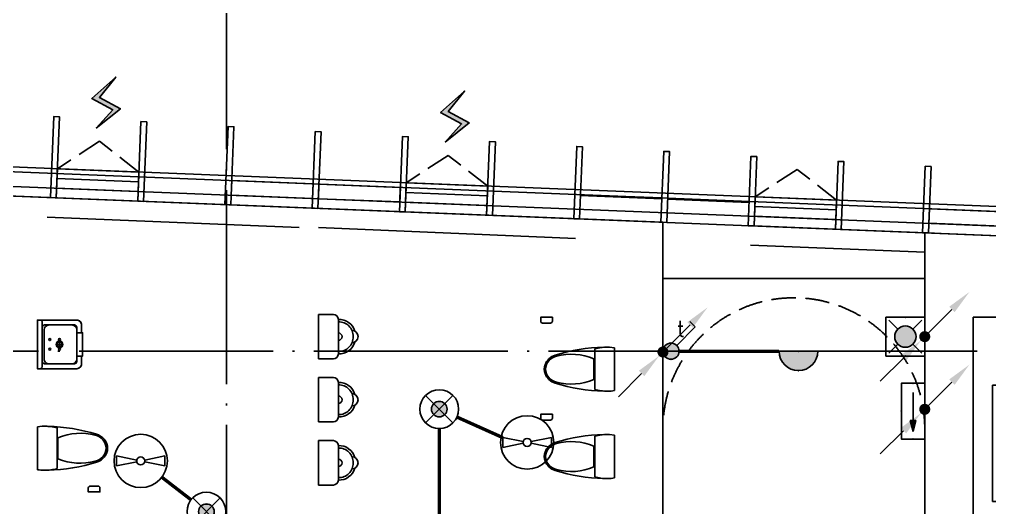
# Model space of a CAD drawing. Extents: x -2209072 to 495824, y -92434 to 572724.
# Drawn here: x 6646 to 16650, y 413613 to 418642 of the extents above; entities that cross this region are included whole.
import ezdxf
from ezdxf.enums import TextEntityAlignment as Align
from ezdxf.xclip import XClip

# ---------------------------------------------------------------- set-up
doc = ezdxf.new("R2010")
doc.units = 0
doc.header["$LTSCALE"] = 1000
doc.header["$MEASUREMENT"] = 0
for name, pattern in [('6#7#幕墙$0$DASH', [0.35, 0.25, -0.1]), ('X-104 6#7#平面$0$DOTE', [2.4200000000000004, 2, -0.2, 0.02, -0.2]), ('梯段6、7$0$DASH', [0.35, 0.25, -0.1])]:
    doc.linetypes.add(name, pattern=pattern)
doc.layers.get('0').update_dxf_attribs({"linetype": 'CONTINUOUS'})
doc.layers.get('Defpoints').update_dxf_attribs({"linetype": 'CONTINUOUS'})
for name, color, linetype in [('6#7#幕墙$0$04-电动窗', 1, 'CONTINUOUS'), ('6#7#幕墙$0$A-C_玻璃幕墙', 140, 'CONTINUOUS'), ('6#7#幕墙$0$A-C_窗', 140, 'CONTINUOUS'), ('6#7#幕墙$0$A-TECH_结构', 21, 'CONTINUOUS'), ('6#7#幕墙$0$A-金属背板', 30, 'CONTINUOUS'), ('EQUIP-动力', 3, 'CONTINUOUS'), ('EQUIP-照明', 3, 'CONTINUOUS'), ('LWIRE', 4, 'CONTINUOUS'), ('WIRE-照明', 1, 'CONTINUOUS'), ('X-104 6#7#平面$0$A-E_电梯', 171, 'CONTINUOUS'), ('X-104 6#7#平面$0$A-I_卫-洁具', 241, 'CONTINUOUS'), ('X-104 6#7#平面$0$A-SUR_看线', 231, 'CONTINUOUS'), ('X-104 6#7#平面$0$A-TECH_结构', 21, 'CONTINUOUS'), ('X-104 6#7#平面$0$A_AXIS-轴线', 36, 'X-104 6#7#平面$0$DOTE'), ('梯段6、7$0$A-E_楼梯', 171, 'CONTINUOUS')]:
    doc.layers.add(name, color=color, linetype=linetype)
doc.styles.add('_TEL_DIM', font='SIMPLEX', dxfattribs={"width": 0.8, "height": 3.5, "bigfont": 'HZTXT'})
doc.styles.get("Standard").update_dxf_attribs({"font": 'gbenor.shx', "bigfont": 'gbcbig.shx'})

# ---------------------------------------------------------------- blocks, each defined once
blk = doc.blocks.new('$equip$00001168')
blk.add_line((-0.5, 0), (0.5, 0))
blk.add_arc((0, 0), 0.5, 180, 0)
for p in [(-0.5, 0), (0, 0), (0.5, 0), (0, -0.5)]:
    blk.add_point(p)
for points in [[(0.4330127018911298, -0.25), (-0.4330127018911298, -0.25), (0.5, 0), (-0.5, 0)], [(0.25, -0.4330127018911298), (-0.25, -0.4330127018911298), (0.4330127018911298, -0.25), (-0.4330127018911298, -0.25)], [(0, -0.5), (0, -0.5), (0.25, -0.4330127018911298), (-0.25, -0.4330127018911298)]]:
    blk.add_solid(points)
at = {"flags": 9}
blk.add_attdef('A', (0, 0), '', height=2e-05, dxfattribs=at)
blk = doc.blocks.new('$equip$00001822')
for p, q in [((0.1473139127483591, 0.3556472460822988), (0.625, 0.8333333333339397)), ((0.625, 0.8333333333339397), (0.7664213562384248, 0.6919119770955149))]:
    blk.add_line(p, q)
blk.add_circle((0, 0.2083333333339397), 0.2083333333334168)
for p in [(0, 0.4166666666660603), (-0.2083333333357587, 0.2083333333339397), (-0.01544940226449398, 0.0005736313996749232), (0.2083333333357587, 0.2083333333339397)]:
    blk.add_point(p)
for points in [[(-0.1804219591213041, 0.312500000001819), (0.1804219591213041, 0.312500000001819), (-0.2083333333284827, 0.2083333333339397), (0.2083333333284827, 0.2083333333339397)], [(-0.1041666666715173, 0.3887552924552438), (0.1041666666715173, 0.3887552924552438), (-0.1804219591213041, 0.312500000001819), (0.1804219591213041, 0.312500000001819)], [(0, 0.4166666666660603), (0, 0.4166666666660603), (-0.1041666666715173, 0.3887552924552438), (0.1041666666715173, 0.3887552924552438)], [(-0.1804219591213041, 0.1041666666660603), (0.1804219591213041, 0.1041666666660603), (-0.2083333333284827, 0.2083333333339397), (0.2083333333284827, 0.2083333333339397)], [(-0.1041666666715173, 0.02791137421263556), (0.1041666666715173, 0.02791137421263556), (-0.1804219591213041, 0.1041666666660603), (0.1804219591213041, 0.1041666666660603)], [(0, 1.818989403545856e-12), (0, 1.818989403545856e-12), (-0.1041666666715173, 0.02791137421263556), (0.1041666666715173, 0.02791137421263556)]]:
    blk.add_solid(points)
at = {"color": 7, "style": '_TEL_DIM'}
blk.add_attdef('$TEXT$', text='', height=0.4, dxfattribs=at).set_placement((0.5805799275694881, 0.4645799965601327), align=Align.MIDDLE_CENTER)
at = {"color": 7, "style": '_TEL_DIM', "flags": 1}
blk.add_attdef('A', text='', height=2e-05, dxfattribs=at).set_placement((0, 0), align=Align.MIDDLE_CENTER)
blk = doc.blocks.new('$TelecSys$00000081')
for p, q in [((0.1041666666678793, 0.1041666666660603), (0.1041666666678793, 0.1041666666660603)), ((-0.1041666666678793, -0.1041666666660603), (-0.1041666666678793, -0.1041666666660603)), ((-1.150000000001455, -1.149999999999636), (-0.5499999999992724, -0.5499999999992724))]:
    blk.add_line(p, q)
at = {"const_width": 0.1425}
blk.add_lwpolyline([(0.07125000000087311, 0, 1), (-0.07125000000087311, 0, 1)], format="xyb", close=True, dxfattribs=at)
blk.add_solid([(-0.6199999999989814, -0.4799999999995634), (-0.4799999999995634, -0.6200000000008004), (-0.09999999999854481, -0.1000000000003638)])
at = {"width": 0.8, "flags": 9}
blk.add_attdef('A', (0, 0), '', height=2e-05, rotation=180, dxfattribs=at)
blk = doc.blocks.new('$TelecSys$00000079')
for p, q in [((0.7000000000007276, 0.7000000000007276), (0, 0)), ((0.1041666666678793, 0.1041666666660603), (0.1041666666678793, 0.1041666666660603)), ((-0.1041666666678793, -0.1041666666660603), (-0.1041666666678793, -0.1041666666660603))]:
    blk.add_line(p, q)
at = {"const_width": 0.1425}
blk.add_lwpolyline([(-0.07125000000087311, 0, 1), (0.07125000000087311, 0, 1)], format="xyb", close=True, dxfattribs=at)
blk.add_solid([(0.6300000000010186, 0.7700000000004366), (0.7700000000004366, 0.6299999999991996), (1.150000000001455, 1.149999999999636)])
at = {"width": 0.8, "flags": 9}
blk.add_attdef('A', (0, 0), '', height=2e-05, dxfattribs=at)
blk = doc.blocks.new('$equip$00002604')
blk.add_hatch(color=256).paths.add_polyline_path([(0.2745181131831487, 0.5000125000005937, 1), (-0.2744993631858961, 0.5000125000005937, 1)])
for p, q in [((-0.4285620535811177, 0.9285839285730617), (-0.1940976152691292, 0.6941194902610732)), ((0.1941163652627438, 0.6941194902683492), (0.4285808035638183, 0.9285839285730617)), ((-0.4285620535811177, 0.07144107142812572), (-0.1940976152691292, 0.3059055097401142)), ((0.1941163652627438, 0.3059055097328383), (0.4285808035638183, 0.07144107142812572))]:
    blk.add_line(p, q)
at = {"const_width": 0.02}
blk.add_lwpolyline([(-0.4999906250013737, 1.000012500000594), (-0.4999906250013737, 1.250000059371814e-05), (0.5000093749986263, 1.250000059371814e-05), (0.5000093749986263, 1.000012500000594), (-0.4999906250013737, 1.000012500000594), (-0.4999906250013737, 1.250000059371814e-05)], dxfattribs=at)
blk.add_lwpolyline([(-0.4999906250013737, 1.000012500000594), (-0.4999906250013737, 1.250000059371814e-05), (0.5000093749986263, 1.250000059371814e-05), (0.5000093749986263, 1.000012500000594)], close=True)
blk.add_circle((9.374998626299202e-06, 0.5000125000005937), 0.2745087381843628)
for p in [(9.374998626299202e-06, 1.000012500000594), (-0.4999906250013737, 0.5000125000005937), (0.5000093749986263, 0.5000125000005937), (0, 0)]:
    blk.add_point(p)
at = {"color": 7, "style": '_TEL_DIM', "flags": 1}
blk.add_attdef('A', text='', height=2.5e-05, dxfattribs=at).set_placement((0, 0), align=Align.MIDDLE_CENTER)
blk = doc.blocks.new('$equip_U$00000292(HT0843)')
for p in [(9.374998626299202e-06, 1.000012500000594), (-0.4999906250013737, 0.5000125000005937), (0.5000093749986263, 0.5000125000005937)]:
    blk.add_point(p)
blk.add_blockref('$equip$00002604', (0, 0))
at = {"color": 7, "style": '_TEL_DIM', "flags": 1}
for tag in ['REMARK', 'A']:
    blk.add_attdef(tag, text='', height=2.5e-05, dxfattribs=at).set_placement((0, 0), align=Align.MIDDLE_CENTER)
blk = doc.blocks.new('$equip$00001149')
for p, q in [((-0.353553390592424, 0.353553390592424), (0.353553390592424, -0.353553390592424)), ((0.353553390592424, 0.353553390592424), (-0.353553390592424, -0.353553390592424))]:
    blk.add_line(p, q)
for radius in [0.5, 0.2]:
    blk.add_circle((0, 0), radius)
for points in [[(-0.1732050807586347, 0.09999999999854481), (0.1732050807586347, 0.09999999999854481), (-0.2000000000007276, 0), (0.2000000000007276, 0)], [(-0.1732050807586347, -0.09999999999854481), (0.1732050807586347, -0.09999999999854481), (-0.2000000000007276, 0), (0.2000000000007276, 0)], [(-0.09999999999854481, 0.1732050807586347), (0.09999999999854481, 0.1732050807586347), (-0.1732050807586347, 0.09999999999854481), (0.1732050807586347, 0.09999999999854481)], [(0, 0.2000000000007276), (0, 0.2000000000007276), (-0.09999999999854481, 0.1732050807586347), (0.09999999999854481, 0.1732050807586347)], [(-0.09999999999854481, -0.1732050807586347), (0.09999999999854481, -0.1732050807586347), (-0.1732050807586347, -0.09999999999854481), (0.1732050807586347, -0.09999999999854481)], [(0, -0.2000000000007276), (0, -0.2000000000007276), (-0.09999999999854481, -0.1732050807586347), (0.09999999999854481, -0.1732050807586347)]]:
    blk.add_solid(points)
at = {"flags": 9}
blk.add_attdef('A', (0, 0), '', height=2e-05, dxfattribs=at)
blk = doc.blocks.new('$equip$00001304')
for p, q in [((-0.625, -0.1302083333357587), (-0.625, 0.1302083333357587)), ((-0.625, 0.1302083333357587), (-0.1019771270548517, 0.02124523480597418)), ((0.625, 0.1302083333357587), (0.1019771270548517, 0.02124523480597418)), ((0.625, -0.1302083333357587), (0.625, 0.1302083333357587)), ((-0.1019771270548517, -0.02124523480597418), (-0.625, -0.1302083333357587)), ((0.1019771270548517, -0.02124523480597418), (0.625, -0.1302083333357587))]:
    blk.add_line(p, q)
for radius in [0.6875, 0.1041666666666797]:
    blk.add_circle((0, 0), radius)
at = {"flags": 9}
blk.add_attdef('A', (0, 0), '', height=2e-05, dxfattribs=at)
blk = doc.blocks.new('$equip$00002541')
blk.add_hatch(color=256).paths.add_polyline_path([(-0.2400000000016007, 0.3719999999993888), (-0.5280000000020664, 0.2999999999992724), (-0.2400000000016007, 0.227999999999156)])
for p, q in [((-0.7199999999975262, 0.5999999999949068), (-0.7199999999975262, 0)), ((0.7199999999975262, 0.5999999999949068), (-0.7199999999975262, 0.5999999999949068)), ((0.7199999999975262, 0), (0.7199999999975262, 0.5999999999949068)), ((-0.2400000000016007, 0.3719999999993888), (-0.5280000000020664, 0.2999999999992724)), ((-0.5280000000020664, 0.2999999999992724), (-0.2400000000016007, 0.227999999999156)), ((-0.2400000000016007, 0.3719999999993888), (-0.2400000000016007, 0.227999999999156)), ((-0.7199999999975262, 0), (0.7199999999975262, 0))]:
    blk.add_line(p, q)
at = {"color": 7}
blk.add_line((-0.4800000000032014, 0.2999999999992724), (0.4800000000032014, 0.2999999999992724), dxfattribs=at)
at = {"const_width": 0.03}
blk.add_lwpolyline([(-0.7199999999975262, 0.5999999999949068), (-0.7199999999975262, 0), (0.7199999999975262, 0), (0.7199999999975262, 0.5999999999949068), (-0.7199999999975262, 0.5999999999949068), (-0.7199999999975262, 0)], dxfattribs=at)
for p in [(0, 0.5999999999949068), (-0.7199999999975262, 0.2999999999956344), (0.7199999999975262, 0.2999999999956344), (0, 0)]:
    blk.add_point(p)
at = {"color": 7, "style": '_TEL_DIM', "flags": 1}
blk.add_attdef('A', text='', height=2e-05, dxfattribs=at).set_placement((0, 0), align=Align.MIDDLE_CENTER)
blk = doc.blocks.new('梯段6、7')
at = {"color": 8, "linetype": '梯段6、7$0$DASH'}
for centre, radius, start, end in [((49800.00311367554, 3400.000000096537), 1350.000000000002, 0, 180), ((49800.00311367547, -6699.999999936466), 1350.000000000002, 0, 180), ((49800.00311367059, -9819.999999936525), 1350.000000000002, 180, 0), ((49800.00311368037, -16500.0036340596), 1350.000000000002, 0, 180), ((49800.00311366576, -19819.99999996959), 1350, 180, 0), ((20965.47970799168, -27260.00000000224), 1649.999999999774, 0, 180), ((49800.00311367547, -27020.00000000259), 1350.000000000002, 0, 180), ((20965.47970799194, -29600.00000000259), 1649.999999999774, 180, 0), ((49800.00311363724, -29879.99050598426), 1350.000000000002, 180, 0), ((49800.00311368033, -57378.12996616081), 1350.000000000002, 0, 180), ((20965.47970799173, -58198.12996616081), 1649.999999999778, 0, 180), ((49800.00311367551, -59458.12996616078), 1350.000000000002, 180, 0), ((20965.47970799188, -60358.12996616084), 1649.999999999774, 180, 0), ((49800.00311367546, -67528.12996619378), 1350.000000000002, 0, 180), ((20965.47970799168, -68018.12996619346), 1649.999999999774, 0, 180), ((49800.00311367064, -70128.1263565169), 1350.000000000002, 180, 0), ((20965.47970799194, -70358.12996619387), 1649.999999999774, 180, 0), ((49800.00311368039, -79978.12996622684), 1350.000000000002, 180, 0)]:
    blk.add_arc(centre, radius, start, end, dxfattribs=at)
at = {"layer": 'Defpoints'}
for points in [[(44800.0010378748, 6850.000000096596), (54800.00103786729, 6850.000000096537), (54800.00103786727, -3149.999999936525), (44800.00103787478, -3149.999999936525)], [(51150.00311368064, 4950.000000096508), (48450.0031136757, 4950.000000096596), (48450.00311367573, -1149.999999903375), (51150.00311368058, -1149.999999903463)], [(44800.00103787472, -3149.999999936583), (54800.00103786722, -3149.999999936525), (54800.00103786726, -13149.99999996959), (44800.00103787472, -13149.99999996953)], [(51150.00311368032, -5149.999999936583), (48450.00311367546, -5149.999999936525), (48450.00311367548, -11249.99999993655), (51150.00311368036, -11249.99999993652)], [(44800.00103787472, -13149.99999996953), (54800.00103786726, -13149.99999996959), (54800.00103786726, -23150.00000000259), (44800.00103787474, -23150.00000000259)], [(51150.00311367546, -15149.99999996956), (48450.00311367059, -15149.99999996956), (48450.00311367061, -21249.99999996959), (51150.00311367546, -21249.99999996959)], [(15665.47763219092, -23150.00000000268), (25665.47763218347, -23150.00000000265), (25665.47763218347, -33150.00000003559), (15665.47763219092, -33150.00000003568)], [(44800.00103787474, -23150.00000000259), (54800.00103786726, -23150.00000000259), (54800.00103786725, -33150.00000003568), (44800.00103787474, -33150.00000003565)], [(19315.47970798681, -24850.00000000265), (22615.47970799168, -24850.00000000265), (22615.47970799168, -31250.00000000268), (19315.47970798681, -31250.00000000259)], [(48450.00311367059, -25150.00000000265), (51150.00311367547, -25150.00000000259), (51150.00311367547, -31250.00000000256), (48450.00311367059, -31250.00000000265)], [(15665.47763219097, -53908.12996616078), (25665.47763218347, -53908.12996616078), (25665.47763218352, -63908.12996619384), (15665.47763219094, -63908.12996619381)], [(44800.00103787474, -53908.12996616081), (54800.00103786722, -53908.12996616078), (54800.00103786725, -63908.12996619381), (44800.00103787474, -63908.12996619381)], [(19315.4797079867, -55608.12996616084), (22615.47970799159, -55608.12996616084), (22615.47970799156, -62008.12996616084), (19315.4797079867, -62008.12996616078)], [(51150.00311368032, -55908.12996616081), (48450.00311367543, -55908.12996616081), (48450.00311367546, -62008.12996616078), (51150.00311368036, -62008.12996616084)], [(15665.47763219094, -63908.12996619381), (25665.47763218349, -63908.12996619381), (25665.47763218349, -73908.12996622684), (15665.47763219097, -73908.12996622687)], [(44800.00103787474, -63908.12996619381), (54800.00103786722, -63908.12996619381), (54800.00103786726, -73908.12996622684), (44800.00103787472, -73908.12996622684)], [(19315.4797079917, -65608.12996619387), (22615.47970799656, -65608.12996619387), (22615.47970799659, -72008.12996619387), (19315.47970799173, -72008.12996619387)], [(51150.00311368032, -65908.12996619381), (48450.00311367544, -65908.12996619387), (48450.00311367547, -72008.12996619384), (51150.00311368034, -72008.12996619384)], [(15665.477632191, -73908.12996622687), (25665.47763218349, -73908.12996622684), (25665.47763218352, -83908.1299662599), (15665.477632191, -83908.1299662599)], [(44800.00103787475, -73908.12996622687), (54800.00103786726, -73908.12996622684), (54800.00103786727, -83908.1299662599), (44800.00103787474, -83908.12996625988)], [(19315.47970798673, -75608.12996622693), (22615.47970799159, -75608.1299662269), (22615.47970799156, -82008.1299662269), (19315.47970798673, -82008.12996622693)], [(51150.00311368036, -75908.12996622687), (48450.00311367544, -75908.12996622684), (48450.00311367548, -82008.12996622684), (51150.00311368042, -82008.12996622684)]]:
    blk.add_lwpolyline(points, close=True, dxfattribs=at)
for points in [[(47328.13509098372, -61608.12996616078), (52127.8370705538, -61608.12996616078)], [(47328.13509098369, -71608.12996619378), (52127.83707055378, -71608.12996619378)], [(47328.13509098372, -81608.12996622687), (52127.83707055381, -81608.12996622678)]]:
    blk.add_lwpolyline(points, dxfattribs=at)
at = {"layer": '梯段6、7$0$A-E_楼梯'}
for p, q in [((49850.00311367544, -16499.99999996959), (49750.00311367054, -16499.99999996953)), ((49750.00311367055, -16699.99999996959), (49750.00311367054, -16499.99999996953)), ((49850.00311367547, -18516.5383014743), (49850.00311367544, -16499.99999996959)), ((49850.00311367544, -16499.99999996959), (51150.00311367548, -16499.99999996953)), ((49910.00311366803, -16699.99999996959), (49910.00311366802, -16499.99999996959)), ((49910.00311366802, -16499.99999996959), (51150.00311367548, -16499.99999996953)), ((51150.00311367546, -17892.53830147415), (51150.00311367547, -16699.99999996962)), ((49850.00311367544, -16759.99999996959), (51150.00311367548, -16759.99999996959)), ((49850.00311367547, -17019.99999996959), (51150.00311367548, -17019.99999996953)), ((49850.00311367546, -17279.99999996959), (51150.00311367546, -17279.99999996953)), ((49850.00311367548, -17539.99999996953), (51150.00311367546, -17539.99999996959)), ((49850.00311367548, -17799.99999996953), (51150.00311367547, -17799.99999996959)), ((50553.44414001248, -18178.8866088324), (51150.00311367548, -17892.53830147409)), ((50572.56100925029, -18280.63390858911), (51150.0031136755, -18003.46169846502)), ((51150.00311367546, -19819.99999996959), (51150.0031136755, -18003.46169846502)), ((49850.00311367548, -18059.99999996959), (50801.12457514326, -18059.99999996959)), ((50428.57100245611, -18349.74911185022), (50395.62278177442, -18174.38606236456)), ((50395.62278177442, -18174.38606236456), (50587.93096954554, -18362.43872390778)), ((50587.93096954554, -18362.43872390778), (50553.44414001248, -18178.8866088324)), ((49850.00311367548, -18516.53830147412), (50409.45413321827, -18248.00181209357)), ((50615.54831887432, -18259.9999999695), (51150.00311367544, -18259.99999996956)), ((49850.00311367546, -18319.99999996959), (50259.45790847656, -18319.99999996959)), ((49850.00311367547, -18627.46169846499), (50428.57100245611, -18349.74911185022)), ((50073.88165220765, -18519.99999996959), (51150.00311367547, -18519.99999996953)), ((49850.00311367548, -19819.99999996959), (49850.00311367547, -18627.46169846499)), ((49850.00311367547, -18779.99999996956), (51150.00311367548, -18779.9999999695)), ((49850.00311367544, -19039.99999996956), (51150.00311367546, -19039.99999996956)), ((49850.00311367547, -19299.9999999695), (51150.00311367546, -19299.99999996956)), ((49850.00311367547, -19559.99999996953), (51150.00311367546, -19559.99999996956)), ((49750.00311367058, -19819.99999996953), (49852.73716575759, -19819.99999996959)), ((49850.00311367548, -19819.99999996959), (51150.00311367546, -19819.99999996959)), ((49750.00311370398, -27020.00000000265), (49850.00311367061, -27020.00000000262)), ((65868.2518914072, -53274.68419681478), (106225.487226869, -53274.68419681478)), ((66772.08878844205, -53642.5220346525), (68592.08878844205, -54824.95446708499)), ((66706.71224821625, -53743.14960536809), (68845.65029137098, -55132.79230492283)), ((66838.5272855135, -56653.06257519309), (68977.46532866826, -55263.41987563836)), ((65909.85493770942, -56514.14365627419), (63784.49059929526, -56514.14365627422)), ((66542.08878844243, -56514.14365627422), (65909.85493770942, -56514.14365627419)), ((66572.08878844237, -56634.14365627416), (63784.49059929524, -56634.14365627419)), ((66542.08878844244, -56676.73623493291), (68845.650291371, -58173.33284546339)), ((66772.08878844205, -56683.06257519315), (68592.08878844205, -57865.49500762558)), ((66802.08878844243, -59524.68419681478), (64634.40468344954, -59524.68419681481)), ((66792.02932894987, -59524.68419681481), (106225.487226869, -59524.68419681478)), ((49690.00311367543, -78442.12996622684), (49690.00311367538, -77318.12996622623)), ((49690.00311367538, -77318.12996622623), (49910.00311367548, -77318.12996622623)), ((49910.00311367548, -77318.12996622623), (49910.00311367551, -80038.12996622667)), ((49750.00311367543, -78418.12996622687), (49750.0031136754, -77378.1299662262)), ((49750.0031136754, -77378.1299662262), (49850.00311367546, -77378.12996622626)), ((49850.00311367546, -77378.12996622626), (49850.0031136755, -80038.12996622667)), ((48450.0031136755, -80108.12996622684), (48450.0031136755, -80048.12996622681)), ((49910.00311367551, -80038.12996622667), (49850.0031136755, -80038.12996622667))]:
    blk.add_line(p, q, dxfattribs=at)
for points in [[(49690.00311363903, -19879.99999996962), (49910.00311363912, -19879.99999996976), (49910.00311366862, -16439.99999996953), (49690.00311366862, -16439.99999996962), (49690.00311363903, -19879.99999996962)], [(49690.00311370401, -29360.00000000262), (49690.00311370401, -26960.00000000262), (49910.00311370399, -26960.00000000265), (49910.00311370399, -29880.00000000265)], [(51150.00311363724, -29879.99050598429), (51150.00311367546, -29620.00000000262)], [(66542.08878844244, -53443.60311573357), (66542.08878844243, -53274.68419681478), (66153.67404060112, -53274.68419681475)], [(66542.08878844243, -53304.68419681478), (66542.08878844243, -53704.68419681481), (66342.08878844243, -53704.68419681475), (66342.08878844243, -53304.68419681478)], [(68882.08878844208, -54963.87338600389), (68882.08878844208, -54794.95446708493), (68622.08878844208, -54794.95446708496), (68622.08878844208, -54626.03554816605), (68362.08878844208, -54626.03554816605), (68362.08878844211, -54457.11662924709), (68102.0887884421, -54457.11662924706), (68102.08878844207, -54288.1977103283), (67842.08878844207, -54288.1977103283), (67842.0887884421, -54119.27879140934), (67582.08878844212, -54119.27879140931), (67582.08878844211, -53950.35987249037), (67322.0887884421, -53950.35987249043), (67322.0887884421, -53781.44095357147), (67062.08878844211, -53781.44095357147), (67062.08878844211, -53612.5220346525), (66802.08878844211, -53612.5220346525), (66802.08878844244, -53443.60311573357), (66542.08878844244, -53443.60311573357)], [(68852.08878844207, -54963.87338600389), (68852.08878844207, -54824.95446708496), (68592.08878844205, -54824.95446708499), (68592.08878844208, -54656.03554816602), (68332.0887884421, -54656.03554816602), (68332.08878844208, -54487.11662924715), (68072.08878844207, -54487.11662924712), (68072.0887884421, -54318.19771032827), (67812.08878844208, -54318.19771032827), (67812.08878844208, -54149.27879140939), (67552.0887884421, -54149.27879140936), (67552.0887884421, -53980.3598724904), (67292.08878844211, -53980.35987249037), (67292.08878844208, -53811.44095357152), (67032.08878844208, -53811.44095357152), (67032.08878844211, -53642.52203465253), (66772.08878844205, -53642.5220346525), (66772.08878844237, -53473.6031157336), (66542.08878844243, -53473.60311573363)], [(66802.08878844243, -56484.14365627419), (66802.08878844246, -56315.22473735522), (67062.08878844243, -56315.22473735525), (67062.08878844243, -56146.30581843632), (67322.08878844243, -56146.30581843635), (67322.08878844243, -55977.38689951738), (67582.08878844243, -55977.38689951738), (67582.08878844244, -55808.46798059859), (67842.08878844244, -55808.46798059857), (67842.08878844243, -55639.54906167966), (68102.08878844242, -55639.54906167966), (68102.0887884424, -55470.6301427607), (68362.08878844239, -55470.63014276072), (68362.0887884424, -55301.71122384179), (68622.08878844242, -55301.71122384173), (68622.0887884424, -55132.79230492286), (68882.0887884424, -55132.79230492288), (68882.08878844208, -54963.87338600389), (69142.08878844205, -54963.87338600389)], [(66832.08878844243, -56484.14365627419), (66832.08878844243, -56345.22473735528), (67092.08878844243, -56345.22473735528), (67092.08878844244, -56176.30581843635), (67352.08878844244, -56176.30581843635), (67352.08878844243, -56007.38689951741), (67612.08878844243, -56007.38689951741), (67612.0887884424, -55838.46798059862), (67872.08878844243, -55838.46798059862), (67872.08878844242, -55669.54906167963), (68132.08878844242, -55669.54906167963), (68132.0887884424, -55500.63014276072), (68392.0887884424, -55500.6301427607), (68392.0887884424, -55331.71122384176), (68652.08878844242, -55331.71122384176), (68652.08878844242, -55162.79230492283), (68912.08878844246, -55162.79230492286), (68912.08878844211, -54993.87338600386), (69142.08878844207, -54993.87338600386)], [(69112.08878844214, -54993.87338600389), (69112.08878844214, -55393.87338600386), (68912.08878844214, -55393.87338600386), (68912.08878844211, -54993.87338600386)], [(68882.0887884421, -58004.41392654451), (68882.08878844208, -57835.49500762558), (68622.08878844208, -57835.49500762558), (68622.08878844212, -57666.57608870658), (68362.0887884421, -57666.57608870664), (68362.0887884421, -57497.65716978774), (68102.08878844211, -57497.65716978774), (68102.08878844211, -57328.73825086886), (67842.08878844211, -57328.73825086886), (67842.08878844211, -57159.81933194998), (67582.0887884421, -57159.81933194996), (67582.08878844211, -56990.90041303099), (67322.08878844211, -56990.90041303099), (67322.0887884421, -56821.98149411209), (67062.08878844211, -56821.98149411211), (67062.08878844211, -56653.06257519312), (66802.08878844211, -56653.06257519309), (66802.08878844243, -56484.14365627419), (66542.08878844244, -56484.14365627422)], [(68852.08878844207, -58004.41392654454), (68852.08878844208, -57865.49500762555), (68592.08878844205, -57865.49500762558), (68592.08878844208, -57696.57608870661), (68332.0887884421, -57696.57608870658), (68332.08878844207, -57527.65716978771), (68072.08878844207, -57527.65716978771), (68072.08878844208, -57358.73825086889), (67812.08878844208, -57358.73825086886), (67812.0887884421, -57189.81933194996), (67552.08878844207, -57189.81933195001), (67552.08878844208, -57020.90041303102), (67292.08878844208, -57020.90041303105), (67292.08878844211, -56851.98149411209), (67032.08878844211, -56851.98149411209), (67032.08878844208, -56683.06257519312), (66772.08878844205, -56683.06257519315), (66772.08878844237, -56514.14365627425), (66542.08878844243, -56514.14365627422)], [(66772.08878844237, -56514.14365627468), (66772.08878844239, -56914.14365627471), (66572.08878844237, -56914.14365627468), (66572.08878844239, -56514.14365627465)], [(66802.08878844243, -59524.68419681478), (66802.08878844246, -59355.76527789584), (67062.08878844244, -59355.76527789584), (67062.08878844242, -59186.84635897691), (67322.08878844243, -59186.84635897694), (67322.08878844243, -59017.927440058), (67582.08878844243, -59017.927440058), (67582.08878844243, -58849.00852113913), (67842.08878844244, -58849.00852113916), (67842.08878844242, -58680.08960222028), (68102.08878844243, -58680.08960222028), (68102.0887884424, -58511.17068330129), (68362.0887884424, -58511.17068330132), (68362.08878844243, -58342.25176438238), (68622.08878844242, -58342.25176438235), (68622.08878844242, -58173.33284546345), (68882.08878844243, -58173.33284546342), (68882.0887884421, -58004.41392654451), (69142.08878844208, -58004.41392654451)]]:
    blk.add_lwpolyline(points, dxfattribs=at)
for p in [(66792.02932894988, -53443.60311573368), (66792.02932894985, -53612.52203465265), (66792.02932894988, -53781.44095357158), (66792.02932894988, -53950.35987249043), (66792.02932894987, -54119.27879140942), (66792.02932894987, -54288.1977103283), (66792.02932894988, -54457.1166292472), (66792.02932894985, -54626.03554816614), (66792.02932894985, -54794.9544670851), (66792.02932894985, -54963.87338600395), (66792.02932894987, -55132.79230492294), (66792.02932894987, -55301.71122384182), (66792.02932894988, -55470.63014276075), (66792.02932894985, -55639.54906167969), (66792.02932894987, -55808.46798059859), (66792.02932894987, -55977.3868995175), (66792.02932894987, -56146.30581843641), (66792.02932894987, -56315.22473735534), (66792.02932894988, -56484.14365627425), (66792.02932894987, -56653.06257519315), (66792.02932894985, -56821.98149411211), (66792.02932894987, -56990.90041303099), (66792.02932894988, -57159.8193319499), (66792.02932894985, -57328.73825086886), (66792.02932894987, -57497.65716978777), (66792.0293289499, -57666.57608870664), (66792.02932894985, -57835.49500762561), (66792.02932894985, -58004.41392654451), (66792.02932894985, -58173.33284546342), (66792.02932894987, -58342.25176438238), (66792.02932894985, -58511.17068330126), (66792.02932894988, -58680.08960222019), (66792.02932894985, -58849.00852113913), (66792.02932894987, -59017.92744005803), (66792.02932894985, -59186.84635897694), (66792.02932894984, -59355.7652778959)]:
    blk.add_point(p, dxfattribs=at)
blk = doc.blocks.new('*U1301')
at = {"layer": 'X-104 6#7#平面$0$A_AXIS-轴线'}
blk.add_line((16799.99999999995, 25699.99999999951), (16800.00000000001, -6500.000000000349), dxfattribs=at)
blk.add_lwpolyline([(-6499.999999999946, 19199.99999999953), (55851.63082836086, 19199.99999999908)], dxfattribs=at)
blk = doc.blocks.new('X-104 6#7#平面$0$fgh')
at = {"layer": 'X-104 6#7#平面$0$A-TECH_结构'}
blk.add_lwpolyline([(23999.98514776818, 198620.7402943008), (23999.98600816741, 192051.4925966311), (21299.98679795062, 192051.4922430022), (21299.98679795062, 198729.3491856935), (7699.985984011482, 199276.5091954594), (7699.985225737831, 174485.3466810408), (22389.11243948528, 175551.4930110002), (44499.98522573787, 175551.4930110002), (44499.98522574142, 198896.0767704511), (35801.31233913443, 198647.8426928195), (35801.31233913443, 198154.0024604431), (35601.31321875629, 198154.0024603392), (35601.31318157109, 191851.4925627121), (32901.31260269583, 191851.4925241171), (32901.31260269583, 197751.4928410973), (33201.31015972616, 197751.4928554403), (33201.31016032508, 198573.6464158574), (28502.77193891136, 198439.5642039139), (23999.98514777058, 198620.7219037053)], dxfattribs=at)
blk = doc.blocks.new('A-电梯2623')
for p, q in [((-574.9999999895263, 1900.00000002848), (-574.9999999895263, 2100.00000002848)), ((-574.9999999895263, 2100.00000002848), (624.999999989519, 2100.000000027956)), ((624.999999989519, 2100.000000027956), (624.999999989519, 1900.000000028014)), ((624.999999989519, 1900.000000028014), (-574.9999999895263, 1900.00000002848)), ((-975.0000000027976, 200.0000000191685), (-975.000000002332, 1700.000000013753)), ((-975.000000002332, 1700.000000013753), (1025.000000002092, 1700.000000013055)), ((1025.000000002092, 1700.000000013055), (-975.0000000027976, 200.0000000191685)), ((1025.00000000151, 200.00000001847), (-975.000000002332, 1700.000000013753)), ((1025.000000002092, 1700.000000013055), (1025.00000000151, 200.00000001847)), ((1025.00000000151, 200.00000001847), (-975.0000000027976, 200.0000000191685))]:
    blk.add_line(p, q)
for points in [[(-1275, 0), (1324.999999999998, 0), (1325, 2299.999999999998), (-1275, 2299.999999999998)], [(-625.0000000000091, 38.08112883746435), (-625.0000000000091, 58.97966308710966), (-18.33333333334485, 58.97966308710966), (-18.33333333334485, 38.08112883746435)], [(68.33333333205337, 38.08112883718422), (68.33333333205337, 58.97966308682953), (674.9999999999982, 58.97966308682953), (674.9999999999982, 38.08112883718422)]]:
    blk.add_lwpolyline(points, close=True)
blk = doc.blocks.new('X-104 6#7#平面$0$hgfasg')
for p, q in [((-209.53125, 202.5), (209.53125, 202.5)), ((107.6506163835293, 211.7636099999945), (-107.650638883526, 211.7636099999945)), ((-220.78125, 0), (220.78125, 0))]:
    blk.add_line(p, q)
blk.add_lwpolyline([(-209.53125, 202.5), (-220.9312574999931, 151.5815775000083), (-226.3893074999942, 102.226364999995), (-226.3893074999942, 50.1765075000003), (-220.78125, 0)])
for centre, radius, start, end in [((12.18639293921296, 562.4982811024092), 163.5812782416205, 110.4523908064364, 162.7522599272803), ((-1.124999835155904e-05, 580.3665348804789), 128.7061108459815, 46.85426460163555, 133.1457353983645), ((0, 595.1750179040682), 128.7061108459815, 69.54760919356356, 110.4523908064364), ((-12.18639293921296, 562.4982811024092), 163.5812782416205, 17.24774007271973, 69.54760919356356), ((1596.893304158017, 70.5022373952088), 1822.905267548176, 162.7522599272803, 178.7776319832778), ((23.26483596065373, 555.5449209055951), 162.7261878014058, 133.1457353983645, 165.2214349415254), ((-23.26485846065043, 555.5449209055951), 162.7261878014058, 14.77856505847465, 46.85426460163555), ((-1596.893304158017, 70.5022373952088), 1822.905267548176, 1.222368016722242, 17.24774007271973), ((448.2021256943117, 443.44170022248), 602.2018211347165, 165.2214349415254, 202.6262561226716), ((-448.2021481943084, 443.44170022248), 602.2018211347165, 337.3737438773284, 14.77856505847465), ((-236.25, 76.1718824999989), 463.3354349999999, 7.739946000358616, 15.82198200030497), ((-236.25, 76.1718824999989), 463.3354349999999, 350.5376780003206, 7.739946000358616)]:
    blk.add_arc(centre, radius, start, end)
blk = doc.blocks.new('X-104 6#7#平面$0$A-toilet-F2$0$A-toilet-F3$0$xb')
for p, q in [((177.7999999998137, 203.2000000000698), (-177.7999999993481, 203.1999999994878)), ((-228.5999999991618, 152.3999999994412), (-228.6000000010245, 9.313225746154785e-10)), ((228.6000000010245, -9.313225746154785e-10), (228.6000000005588, 152.3999999997905)), ((-228.6000000010245, 9.313225746154785e-10), (228.6000000010245, -9.313225746154785e-10))]:
    blk.add_line(p, q)
for centre, radius, start, end in [((9.313225746154785e-10, 342.8999999993248), 63.50000000000001, 1.07073087239469, 178.9292691276053), ((-6.349999998696148, 209.549999998766), 171.56755229355, 106.6068803142738, 182.1210963969083), ((-6.349999998696148, 209.549999998766), 146.16755229355, 87.87890362284142, 182.1210963969083), ((6.350000001490116, 209.549999998766), 146.16755229355, 357.8789036030917, 92.12109637715858), ((6.350000001490116, 209.549999998766), 171.56755229355, 357.8789036030917, 73.39311968572625), ((-177.7999999993481, 152.3999999992084), 50.8, 90, 180), ((1.396983861923218e-09, 203.1999999987893), 38.1, 0, 180), ((177.8000000002794, 152.3999999997905), 50.8, 0, 90)]:
    blk.add_arc(centre, radius, start, end)
blk = doc.blocks.new('X-104 6#7#平面$0$hgfd')
at = {"color": 8}
for p, q in [((-38.49999971458601, 228.000000048185), (38.50000028541399, 227.9999999518077)), ((3.335953806526959e-07, 266.5000000000036), (2.372253220528364e-07, 189.5000000000036))]:
    blk.add_line(p, q, dxfattribs=at)
for points in [[(250, -3.504792402964085e-07), (-249.9999999999927, 3.504792402964085e-07), (-249.9999994917889, 406.0000003504792, -0.4142135623732199), (-199.9999994292011, 456.0000002878987), (-119.9999994292084, 456.0000001877597), (-119.9999994166865, 466.000000187767), (120.0000005833208, 465.9999998122548), (120.0000005708062, 455.9999998122548), (200.000000570777, 455.9999997121158, -0.414213562372991), (250.0000005081893, 405.9999996495353)], [(175.000000062566, 49.99999974339516), (-174.9999999374049, 50.00000025659756, -0.4142135623730927), (-199.9999999061183, 75.00000028789145), (-199.9999995230974, 381.0000002878987, -0.414213562373095), (-174.9999994917962, 406.0000002565976), (175.0000005082111, 405.9999997434024, -0.4142135623731322), (200.0000004769245, 380.9999997121085), (200.0000000938744, 74.99999971210127, -0.4142135623730573)], [(250, -3.504792402964085e-07), (-249.9999999999927, 3.504792402964085e-07), (-249.9999999686988, 25.00000035048652, -0.4142135623730971), (-224.9999999373977, 50.00000031918535), (225.0000000625878, 49.99999968082193, -0.4142135623730932), (250.0000000313012, 24.99999964952804)]]:
    blk.add_lwpolyline(points, format="xyb", close=True)
blk.add_lwpolyline([(120.0000005708062, 455.9999998122548), (200.000000570777, 455.9999997121158, -0.414213562373095), (250.0000005081893, 405.9999996495353), (250, -3.504792402964085e-07), (-249.9999999999927, 3.504792402964085e-07), (-249.9999994917889, 406.0000003504792, -0.4142135623730929), (-199.9999994292011, 456.0000002878987), (-119.9999994292084, 456.0000001877597)], format="xyb")
blk.add_lwpolyline([(150.0000000876389, 69.99999977469633), (-149.9999999123756, 70.00000022531094, -0.4142135623730976), (-199.9999998497879, 120.0000002878915), (-199.9999995543913, 356.0000002878842, -0.414213562373095), (-149.9999994918035, 406.0000002253037), (150.0000005081965, 405.9999997746963, -0.414213562373095), (200.0000004456087, 355.9999997121085), (200.0000001502194, 119.9999997121231, -0.4142135623731096)], format="xyb", close=True, dxfattribs=at)
blk.add_lwpolyline([(120.0000005082184, 405.9999998122476), (-119.9999994917889, 406.0000001877524), (-119.9999994166865, 466.000000187767), (120.0000005833208, 465.9999998122548)], close=True)
for centre, radius in [((-49.99999971457146, 228.0000000625914), 10), ((2.854139893315732e-07, 228.0000000000036), 35), ((50.00000028542127, 227.9999999374159), 10), ((-49.99999983975431, 128.0000000625841), 10), ((50.00000016025297, 127.9999999374159), 10)]:
    blk.add_circle(centre, radius)
blk.add_circle((2.854139893315732e-07, 228.0000000000036), 25, dxfattribs=at)
blk = doc.blocks.new('X-104 6#7#平面$0$fsgdfhghjgjj')
at = {"layer": 'X-104 6#7#平面$0$A-I_卫-洁具'}
for points in [[(20060.0002411977, 19489.99796923914), (20140.0002411977, 19489.99796923914, 0.414213562373095), (20160.0002411977, 19509.99796923914), (20160.0002411977, 19549.99796923914), (20040.0002411977, 19549.99796923914), (20040.0002411977, 19509.99796923914, 0.414213562373095)], [(20060.00033067807, 18490.0001564491), (20140.00033067807, 18490.0001564491, 0.414213562373095), (20160.00033067807, 18510.0001564491), (20160.00033067807, 18550.0001564491), (20040.00033067807, 18550.0001564491), (20040.00033067807, 18510.0001564491, 0.414213562373095)], [(15395.00048560929, 17809.99953200383), (15475.00048560929, 17809.99953200383, -0.414213562373095), (15495.00048560929, 17789.99953200383), (15495.00048560929, 17749.99953200383), (15375.00048560929, 17749.99953200383), (15375.00048560929, 17789.99953200383, -0.414213562373095)]]:
    blk.add_lwpolyline(points, format="xyb", close=True, dxfattribs=at)
at = {"layer": 'X-104 6#7#平面$0$A-E_电梯', "rotation": 90}
blk.add_blockref('A-电梯2623', (26799.99991923093, 18224.99923186243), dxfattribs=at)
at = {"layer": 'X-104 6#7#平面$0$A-I_卫-洁具', "ltscale": 0.1, "rotation": 270}
for name, p in [('X-104 6#7#平面$0$hgfd', (14849.99993555236, 19269.99953355425)), ('X-104 6#7#平面$0$A-toilet-F2$0$A-toilet-F3$0$xb', (17749.99998829742, 19349.99997589979)), ('X-104 6#7#平面$0$A-toilet-F2$0$A-toilet-F3$0$xb', (17749.99998502877, 18699.99997589979)), ('X-104 6#7#平面$0$A-toilet-F2$0$A-toilet-F3$0$xb', (17749.99998502877, 18049.99997589979))]:
    blk.add_blockref(name, p, dxfattribs=at)
at = {"layer": 'X-104 6#7#平面$0$A-I_卫-洁具', "ltscale": 0.1, "extrusion": (0, 0, -1), "zscale": -1, "rotation": 270}
for p in [(-20799.99991913477, 19015.0001564491), (-20799.99991913477, 18115.0001564491)]:
    blk.add_blockref('X-104 6#7#平面$0$hgfasg', p, dxfattribs=at)
at = {"layer": 'X-104 6#7#平面$0$A-I_卫-洁具', "ltscale": 0.1, "extrusion": (0, 0, -1), "xscale": -1, "zscale": -1, "rotation": 90}
blk.add_blockref('X-104 6#7#平面$0$hgfasg', (-14849.99998736219, 18199.99953200371), dxfattribs=at)
blk = doc.blocks.new('6#7#幕墙$0$900kaiqishan')
at = {"layer": '6#7#幕墙$0$04-电动窗'}
h = blk.add_hatch(color=1, dxfattribs=at)
h.dxf.hatch_style = 1
h.paths.add_polyline_path([(958.3887367806092, 484.6187667727936), (795.3543059404401, 679.9970196002396), (1016.400355023587, 788.5362174650654), (777.3437607955366, 1017.960797000589), (937.4796729731897, 801.6330088544928), (716.4336238900432, 693.0938109896961)])
at = {"layer": '6#7#幕墙$0$04-电动窗', "color": 1}
blk.add_lwpolyline([(958.3887367806092, 484.6187667727936), (795.3543059404401, 679.9970196002396), (1016.400355023587, 788.5362174650654), (777.3437607955366, 1017.960797000589), (937.4796729731897, 801.6330088544928), (716.4336238900432, 693.0938109896961), (958.3887367806092, 484.6187667727936)], close=True, dxfattribs=at)
at = {"layer": '6#7#幕墙$0$A-C_窗'}
for p, q in [((499.9999999999745, 50.00000067843939), (1340.000000000002, 50.0000000000291)), ((499.9999999999745, -249.9999993215897), (499.9999999999745, 50.00000067843939)), ((1340, -249.9999999999709), (1340.000000000002, 50.0000000000291)), ((1340.000000000004, -50), (499.9999999999709, -49.99999932156061)), ((1340.000000000002, -150), (499.9999999999727, -149.9999993215606)), ((499.9999999999745, -249.9999993215897), (1340, -249.9999999999709))]:
    blk.add_line(p, q, dxfattribs=at)
at = {"layer": '6#7#幕墙$0$A-C_窗', "linetype": '6#7#幕墙$0$DASH'}
blk.add_lwpolyline([(499.9999999999727, 50.00000067558722), (919.553288163459, 349.9999999971187), (1340.000000000004, 49.99999999717693)], dxfattribs=at)
blk = doc.blocks.new('6#7#幕墙$0$fdsgdfgfh')
at = {"layer": '6#7#幕墙$0$A-C_窗'}
for p, q in [((-5.051316838944331e-05, -0.00125542504247278), (12.06096331689878, 299.7561997706362)), ((851.3818378921078, 265.9853617243061), (12.06096331689878, 299.7561997706362)), ((839.3208240620388, -33.7720934714016), (851.3818378921078, 265.9853617243061)), ((8.040625373540024, 199.8370480386948), (847.3614999487545, 166.0662099923939)), ((4.020287430184908, 99.9178963068116), (843.3411620053976, 66.14705826051068)), ((839.3208240620388, -33.7720934714016), (-5.051316838944331e-05, -0.00125542504247278))]:
    blk.add_line(p, q, dxfattribs=at)
at = {"layer": '6#7#幕墙$0$A-C_窗', "linetype": '6#7#幕墙$0$DASH'}
blk.add_lwpolyline([(851.381837891995, 265.985361721454), (444.2287650985636, 582.6102762758383), (12.06096331678236, 299.756199767784)], dxfattribs=at)
blk = doc.blocks.new('*U1672')
blk.add_lwpolyline([(-1359.990942135801, -7.544262916781008e-05), (-519.9909964609797, -0.0006168169202283025), (-519.9909964609797, -150.0006168169202), (-1359.990942135801, -150.0000754426292)], close=True)
blk = doc.blocks.new('*U1994')
at = {"layer": '6#7#幕墙$0$A-C_玻璃幕墙', "rotation": 179.9999379632255}
for p in [(-1389.991111949197, -74.86720614353544), (-489.9910850695542, -74.86720614356454)]:
    blk.add_blockref('*U1672', p, dxfattribs=at)
blk = doc.blocks.new('*U1995')
at = {"color": 0, "linetype": 'ByBlock', "lineweight": -2, "transparency": 16777216}
blk.add_blockref('*U1994', (0, 0), dxfattribs=at)
blk = doc.blocks.new('6#7#幕墙')
at = {"layer": '6#7#幕墙$0$A-C_玻璃幕墙'}
for points in [[(7026.320431359492, 416803.4443060563), (6966.368934164642, 416805.8563558287), (6999.936626850153, 417640.1813591265), (7059.888124045002, 417637.7693093542)], [(7925.592889281072, 416767.2635594688), (7865.64139208634, 416769.6756092413), (7898.606072328687, 417589.0127382404), (7958.557569523421, 417586.600688468)], [(8824.865347202653, 416731.0828128815), (8764.91385000792, 416733.4948626539), (8797.275517807222, 417537.8441173545), (8857.227015001956, 417535.4320675819)], [(9724.137805124234, 416694.9020662941), (9664.186307929502, 416697.3141160666), (9695.944963294605, 417486.6754964679), (9755.896460489339, 417484.2634466955)], [(36781.21663132097, 417027.1916440468), (20485.75597616171, 416562.1687851306), (-618.7834543493127, 417411.2747086852), (-618.776421261755, 391985.2163260014), (14381.21663303759, 393073.924668703), (36781.21663131727, 393073.924668703)], [(10623.41026304593, 416658.7213197067), (10563.45876585108, 416661.1333694792), (10594.61440877302, 417435.5068755818), (10654.56590596776, 417433.0948258094)], [(11522.68272096751, 416622.5405731194), (11462.73122377278, 416624.9526228918), (11493.28385424259, 417384.3382546962), (11553.23535143744, 417381.9262049237)], [(36731.21663132096, 416975.7444413956), (20485.46374450205, 416512.1400909238), (-568.783440074717, 417359.2225898937), (-568.776436004864, 392038.9768799814), (14379.40450170851, 393123.924668703), (36731.21663131728, 393123.924668703)], [(12421.95517888909, 416586.359826532), (12362.00368169436, 416588.7718763044), (12391.95329972101, 417333.16963381), (12451.90479691575, 417330.7575840376)], [(13321.22763681079, 416550.1790799443), (13261.27613961594, 416552.591129717), (13290.62274519966, 417282.0010129241), (13350.5742423944, 417279.5889631514)], [(36581.21663132094, 416821.402833442), (20484.58704952309, 416362.0540083032), (-418.7833972509225, 417203.0662335191), (-418.7764802341911, 392200.2585419213), (14373.96810772207, 393273.924668703), (36581.2166313173, 393273.924668703)], [(14220.50009473237, 416513.9983333569), (14160.54859753752, 416516.4103831296), (14189.29219067808, 417230.8323920377), (14249.24368787293, 417228.4203422653)], [(15119.77255265395, 416477.8175867698), (15059.82105545922, 416480.2296365421), (15087.96163616535, 417179.6637711513), (15147.91313336008, 417177.2517213789)], [(16019.04501057553, 416441.6368401821), (15959.09351338079, 416444.0488899548), (15986.63108164377, 417128.4951502655), (16046.58257883861, 417126.0831004928)]]:
    blk.add_lwpolyline(points, close=True, dxfattribs=at)
at = {"layer": '6#7#幕墙$0$A-TECH_结构'}
blk.add_lwpolyline([(36481.21663132092, 416718.5084281395), (20484.00258620378, 416261.9966198894), (-318.7833687017319, 417098.961995936), (-318.7765097204092, 392307.7796498812), (14370.34384506472, 393373.924668703), (36481.21663131731, 393373.924668703)], close=True, dxfattribs=at)
at = {"layer": '6#7#幕墙$0$A-金属背板'}
for points in [[(13271.32744110077, 416802.4162396894), (13270.92575666936, 416792.4243104653), (12431.60370185316, 416826.1658027101), (12432.00538628458, 416836.1577319343)], [(14170.59871216903, 416766.2059828527), (14170.1966783747, 416756.2140676795), (13330.87580382715, 416789.9849064095), (13331.27783762149, 416799.9768215828)]]:
    blk.add_lwpolyline(points, close=True, dxfattribs=at)
at = {"rotation": 357.6961033128918}
blk.add_blockref('*U1995', (9701.191933375721, 416870.834824244), dxfattribs=at)
at = {"layer": '6#7#幕墙$0$A-C_玻璃幕墙', "xscale": -0.9999999999999994, "rotation": 357.6978983801648}
for p in [(8375.279955654521, 416999.389617497), (11972.36979527289, 416854.6666308276)]:
    blk.add_blockref('6#7#幕墙$0$900kaiqishan', p, dxfattribs=at)
at = {"layer": '6#7#幕墙$0$A-C_玻璃幕墙'}
blk.add_blockref('6#7#幕墙$0$fdsgdfgfh', (14220.52309408309, 416514.576385637), dxfattribs=at)
at = {"layer": '6#7#幕墙$0$A-C_玻璃幕墙', "rotation": 177.6960781752211}
blk.add_blockref('*U1672', (15503.49441104417, 416562.4591210578), dxfattribs=at)
blk = doc.blocks.new('X-104 6#7#平面')
at = {"layer": 'X-104 6#7#平面$0$A-SUR_看线'}
for points in [[(9531.127477931906, 416497.0389613712), (6931.108659386867, 416605.674592471)], [(12379.19128939649, 416386.4702333275), (9731.127477931906, 416497.0389613712)], [(16081.12592064007, 416439.248212198), (14192.55772134836, 416515.2350152513)], [(15981.12592064007, 416243.1099048757), (14184.51719928312, 416315.3967055985)]]:
    blk.add_lwpolyline(points, dxfattribs=at)
for name, p in [('6#7#幕墙', (0, 0)), ('*U1301', (-8018.872476668796, 396024.0406829414)), ('X-104 6#7#平面$0$fsgdfhghjgjj', (-8018.873234960018, 396024.0406829414))]:
    blk.add_blockref(name, p)
ref = blk.add_blockref('梯段6、7', (-35168.87563884462, 421124.0404848159))
XClip(ref).set_block_clipping_path([(48450.003113675455, -11249.999999936459), (51150.00087490211, -5149.999999936525)])
at = {"layer": 'X-104 6#7#平面$0$A-TECH_结构'}
blk.add_blockref('X-104 6#7#平面$0$fgh', (-8018.872476589517, 217822.5484301847), dxfattribs=at)

msp = doc.modelspace()

# ---------------------------------------------------------------- linework, layer by layer
at = {"layer": 'WIRE-照明', "linetype": 'Continuous', "const_width": 35}
for points in [[(14478.8576540318, 415223.9246688134), (13447.89652086176, 415223.9246688134)], [(11631.38663346964, 414333.3263501457), (11157.56244334353, 414545.423044839)], [(10975.01642048077, 414427.1356481324), (10975.01642048077, 413125.166626145)], [(8415.60641277986, 413693.3555979758), (8114.399616283183, 413925.6468456997)]]:
    msp.add_lwpolyline(points, dxfattribs=at)

# ---------------------------------------------------------------- block references
msp.add_blockref('X-104 6#7#平面', (0, 0))
at = {"layer": 'EQUIP-动力', "xscale": 400, "yscale": 400, "zscale": 400}
for p in [(11881.38663346964, 414284.0748559806), (7896.635624023998, 414093.586845924)]:
    msp.add_blockref('$equip$00001304', p, dxfattribs=at)
at = {"layer": 'EQUIP-照明', "xscale": 400, "yscale": 400, "zscale": 400, "rotation": 90}
for name, p in [('$equip_U$00000292(HT0843)', (15981.22985419968, 415373.9208591504)), ('$equip$00002541', (15981.23607418379, 414606.5262842014))]:
    msp.add_blockref(name, p, dxfattribs=at)
at = {"layer": 'EQUIP-照明'}
ref = msp.add_blockref('$equip$00001822', (13281.22985419481, 415223.9246688134), dxfattribs=dict(at, xscale=-400, yscale=400, zscale=400, rotation=270))
ref.add_attrib('$TEXT$', 't', dxfattribs={"layer": '0', "color": 7, "height": 160, "style": '_TEL_DIM'}).set_placement((13467.06185281887, 415456.1566398412), align=Align.MIDDLE_CENTER)
at = {"layer": 'EQUIP-照明', "xscale": 400, "yscale": 400, "zscale": 400}
for name, p in [('$equip$00001168', (14678.85765403177, 415223.9246688134)), ('$equip$00001149', (10975.01642048077, 414627.1356481324)), ('$equip$00001149', (8573.980225331994, 413571.2174159944))]:
    msp.add_blockref(name, p, dxfattribs=at)
at = {"layer": 'LWIRE', "xscale": 400, "yscale": 400, "zscale": 400}
for name, p in [('$TelecSys$00000079', (15981.22985419968, 415373.9208591504)), ('$TelecSys$00000079', (13281.67182719856, 415215.3533896137)), ('$TelecSys$00000081', (15981.22985419968, 415373.9208591504)), ('$TelecSys$00000081', (13281.67182719856, 415215.3533896137)), ('$TelecSys$00000079', (15981.22923596082, 414625.217650424)), ('$TelecSys$00000081', (15981.22923596082, 414625.217650424))]:
    msp.add_blockref(name, p, dxfattribs=at)

doc.saveas('drawing.dxf')
